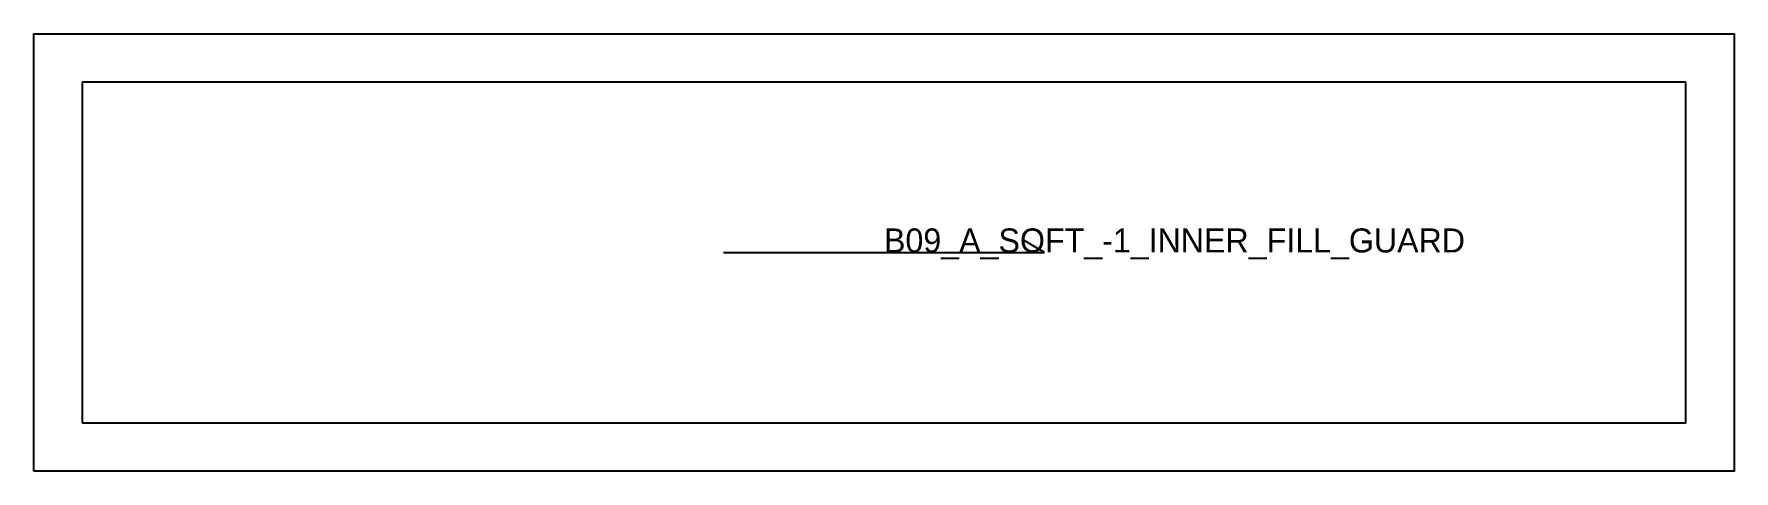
# Model space of a CAD drawing. Header units: millimetres. Extents: x -12 to 412, y -12 to 97.
import ezdxf

# ---------------------------------------------------------------- set-up
doc = ezdxf.new("R2010")
doc.units = ezdxf.units.MM
for name, color, linetype in [('CUT', 1, 'Continuous'), ('GRAIN', 3, 'Continuous'), ('LABEL', 7, 'Continuous'), ('SEW', 5, 'Continuous')]:
    doc.layers.add(name, color=color, linetype=linetype)

msp = doc.modelspace()

# ---------------------------------------------------------------- linework, layer by layer
at = {"layer": 'CUT'}
msp.add_lwpolyline([(-12, -12), (-12, 97), (412, 97), (412, -12), (-12, -12)], close=True, dxfattribs=at)
at = {"layer": 'GRAIN'}
for p, q in [((160, 42.5), (240, 42.5)), ((240, 42.5), (235, 45.5))]:
    msp.add_line(p, q, dxfattribs=at)
at = {"layer": 'SEW'}
msp.add_lwpolyline([(0, 0), (400, 0), (400, 85), (0, 85)], close=True, dxfattribs=at)

# ---------------------------------------------------------------- texts
at = {"layer": 'LABEL'}
msp.add_text('B09_A_SOFT_-1_INNER_FILL_GUARD', height=6, dxfattribs=at).set_placement((200, 42.5))

doc.saveas('drawing.dxf')
